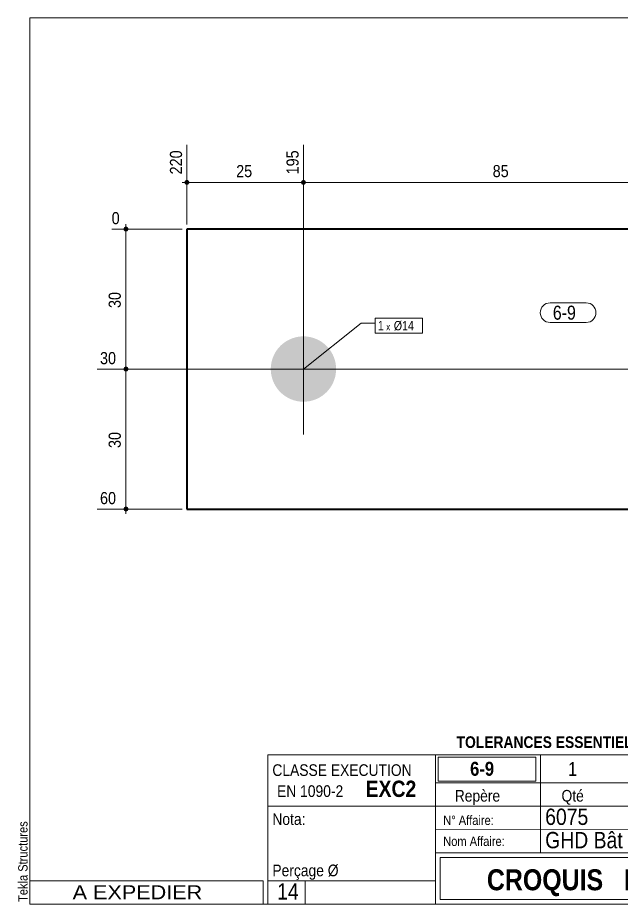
# Model space of a CAD drawing. Header units: millimetres. Extents: x 2 to 287, y 5 to 195.
# Drawn here: x 2.4 to 131.8, y 5 to 195 of the extents above; entities that cross this region are included whole.
import ezdxf

# ---------------------------------------------------------------- set-up
doc = ezdxf.new("R2010")
doc.units = ezdxf.units.MM
for name, color, linetype, lineweight in [('Autre type objet', 1, 'Continuous', 0), ('Boulon', 7, 'Continuous', 0), ('Cotation', 7, 'Continuous', 0), ('Désignation boulon', 3, 'Continuous', 0), ('Feuille dessin', 5, 'Continuous', 0), ('Piece', 2, 'Continuous', 0), ('Repère pièce', 3, 'Continuous', 0)]:
    doc.layers.add(name, color=color, linetype=linetype, lineweight=lineweight)
doc.styles.add('ARIAL', font='ARIAL.TTF')
doc.styles.add('ARIAL_BOLD', font='ARIALBD.TTF')
doc.styles.add('ARIAL_NARROW', font='ARIAL.TTF')
doc.styles.add('COMIC_SANS_MS', font='COMIC.TTF')

# ---------------------------------------------------------------- blocks, each defined once
blk = doc.blocks.new('*A1')
at = {"layer": 'Boulon'}
blk.add_hatch(color=256, dxfattribs=at).paths.add_polyline_path([(63.58, 112.71), (63.49, 112.71), (63.41, 112.71), (63.32, 112.71), (63.24, 112.72), (63.15, 112.72), (63.06, 112.73), (62.98, 112.74), (62.89, 112.75), (62.81, 112.76), (62.72, 112.77), (62.64, 112.78), (62.55, 112.79), (62.47, 112.81), (62.38, 112.82), (62.3, 112.84), (62.22, 112.86), (62.13, 112.88), (62.05, 112.9), (61.96, 112.92), (61.88, 112.94), (61.8, 112.96), (61.72, 112.98), (61.63, 113.01), (61.55, 113.03), (61.47, 113.06), (61.39, 113.09), (61.31, 113.12), (61.23, 113.14), (61.15, 113.18), (61.07, 113.21), (60.99, 113.24), (60.91, 113.27), (60.83, 113.31), (60.75, 113.34), (60.67, 113.38), (60.59, 113.42), (60.52, 113.45), (60.44, 113.49), (60.37, 113.53), (60.29, 113.57), (60.21, 113.62), (60.14, 113.66), (60.07, 113.7), (59.99, 113.75), (59.92, 113.79), (59.85, 113.84), (59.78, 113.89), (59.7, 113.93), (59.63, 113.98), (59.56, 114.03), (59.5, 114.08), (59.43, 114.14), (59.36, 114.19), (59.29, 114.24), (59.22, 114.3), (59.16, 114.35), (59.09, 114.41), (59.03, 114.46), (58.96, 114.52), (58.9, 114.58), (58.84, 114.64), (58.78, 114.7), (58.72, 114.76), (58.66, 114.82), (58.6, 114.88), (58.54, 114.94), (58.48, 115.01), (58.42, 115.07), (58.36, 115.13), (58.31, 115.2), (58.25, 115.27), (58.2, 115.33), (58.15, 115.4), (58.09, 115.47), (58.04, 115.54), (57.99, 115.61), (57.94, 115.68), (57.89, 115.75), (57.85, 115.82), (57.8, 115.89), (57.75, 115.96), (57.71, 116.03), (57.66, 116.11), (57.62, 116.18), (57.57, 116.26), (57.53, 116.33), (57.49, 116.41), (57.45, 116.48), (57.41, 116.56), (57.37, 116.64), (57.34, 116.71), (57.3, 116.79), (57.27, 116.87), (57.23, 116.95), (57.2, 117.03), (57.17, 117.11), (57.13, 117.19), (57.1, 117.27), (57.07, 117.35), (57.05, 117.43), (57.02, 117.51), (56.99, 117.59), (56.97, 117.68), (56.94, 117.76), (56.92, 117.84), (56.9, 117.92), (56.88, 118.01), (56.86, 118.09), (56.84, 118.17), (56.82, 118.26), (56.8, 118.34), (56.78, 118.43), (56.77, 118.51), (56.75, 118.6), (56.74, 118.68), (56.73, 118.77), (56.72, 118.85), (56.71, 118.94), (56.7, 119.02), (56.69, 119.11), (56.69, 119.19), (56.68, 119.28), (56.67, 119.36), (56.67, 119.45), (56.67, 119.54), (56.67, 119.62), (56.67, 119.71), (56.67, 119.79), (56.67, 119.88), (56.67, 119.96), (56.67, 120.05), (56.68, 120.14), (56.69, 120.22), (56.69, 120.31), (56.7, 120.39), (56.71, 120.48), (56.72, 120.56), (56.73, 120.65), (56.74, 120.73), (56.76, 120.82), (56.77, 120.9), (56.78, 120.99), (56.8, 121.07), (56.82, 121.16), (56.84, 121.24), (56.86, 121.32), (56.88, 121.41), (56.9, 121.49), (56.92, 121.57), (56.94, 121.66), (56.97, 121.74), (56.99, 121.82), (57.02, 121.9), (57.05, 121.98), (57.08, 122.07), (57.11, 122.15), (57.14, 122.23), (57.17, 122.31), (57.2, 122.39), (57.23, 122.47), (57.27, 122.54), (57.3, 122.62), (57.34, 122.7), (57.38, 122.78), (57.41, 122.85), (57.45, 122.93), (57.49, 123.01), (57.53, 123.08), (57.58, 123.16), (57.62, 123.23), (57.66, 123.31), (57.71, 123.38), (57.75, 123.45), (57.8, 123.52), (57.85, 123.6), (57.89, 123.67), (57.94, 123.74), (57.99, 123.81), (58.04, 123.88), (58.1, 123.95), (58.15, 124.01), (58.2, 124.08), (58.26, 124.15), (58.31, 124.21), (58.37, 124.28), (58.42, 124.34), (58.48, 124.41), (58.54, 124.47), (58.6, 124.53), (58.66, 124.6), (58.72, 124.66), (58.78, 124.72), (58.84, 124.78), (58.9, 124.84), (58.97, 124.89), (59.03, 124.95), (59.1, 125.01), (59.16, 125.06), (59.23, 125.12), (59.29, 125.17), (59.36, 125.23), (59.43, 125.28), (59.5, 125.33), (59.57, 125.38), (59.64, 125.43), (59.71, 125.48), (59.78, 125.53), (59.85, 125.57), (59.92, 125.62), (60, 125.67), (60.07, 125.71), (60.14, 125.75), (60.22, 125.8), (60.29, 125.84), (60.37, 125.88), (60.44, 125.92), (60.52, 125.96), (60.6, 126), (60.67, 126.03), (60.75, 126.07), (60.83, 126.11), (60.91, 126.14), (60.99, 126.17), (61.07, 126.21), (61.15, 126.24), (61.23, 126.27), (61.31, 126.3), (61.39, 126.33), (61.47, 126.35), (61.55, 126.38), (61.64, 126.4), (61.72, 126.43), (61.8, 126.45), (61.88, 126.48), (61.97, 126.5), (62.05, 126.52), (62.13, 126.54), (62.22, 126.55), (62.3, 126.57), (62.39, 126.59), (62.47, 126.6), (62.56, 126.62), (62.64, 126.63), (62.73, 126.64), (62.81, 126.65), (62.9, 126.66), (62.98, 126.67), (63.07, 126.68), (63.15, 126.69), (63.24, 126.69), (63.32, 126.7), (63.41, 126.7), (63.5, 126.7), (63.58, 126.71), (63.67, 126.71), (63.75, 126.71), (63.84, 126.7), (63.93, 126.7), (64.01, 126.7), (64.1, 126.69), (64.18, 126.69), (64.27, 126.68), (64.35, 126.67), (64.44, 126.66), (64.52, 126.65), (64.61, 126.64), (64.69, 126.63), (64.78, 126.62), (64.86, 126.6), (64.95, 126.59), (65.03, 126.57), (65.12, 126.55), (65.2, 126.54), (65.28, 126.52), (65.37, 126.5), (65.45, 126.47), (65.53, 126.45), (65.62, 126.43), (65.7, 126.4), (65.78, 126.38), (65.86, 126.35), (65.94, 126.32), (66.03, 126.3), (66.11, 126.27), (66.19, 126.24), (66.27, 126.2), (66.35, 126.17), (66.43, 126.14), (66.5, 126.1), (66.58, 126.07), (66.66, 126.03), (66.74, 126), (66.81, 125.96), (66.89, 125.92), (66.97, 125.88), (67.04, 125.84), (67.12, 125.8), (67.19, 125.75), (67.27, 125.71), (67.34, 125.66), (67.41, 125.62), (67.48, 125.57), (67.56, 125.53), (67.63, 125.48), (67.7, 125.43), (67.77, 125.38), (67.84, 125.33), (67.91, 125.28), (67.97, 125.22), (68.04, 125.17), (68.11, 125.12), (68.17, 125.06), (68.24, 125.01), (68.3, 124.95), (68.37, 124.89), (68.43, 124.83), (68.49, 124.77), (68.56, 124.72), (68.62, 124.65), (68.68, 124.59), (68.74, 124.53), (68.8, 124.47), (68.85, 124.41), (68.91, 124.34), (68.97, 124.28), (69.02, 124.21), (69.08, 124.15), (69.13, 124.08), (69.19, 124.01), (69.24, 123.94), (69.29, 123.87), (69.34, 123.81), (69.39, 123.74), (69.44, 123.66), (69.49, 123.59), (69.53, 123.52), (69.58, 123.45), (69.63, 123.38), (69.67, 123.3), (69.71, 123.23), (69.76, 123.15), (69.8, 123.08), (69.84, 123), (69.88, 122.93), (69.92, 122.85), (69.96, 122.77), (69.99, 122.7), (70.03, 122.62), (70.07, 122.54), (70.1, 122.46), (70.13, 122.38), (70.17, 122.3), (70.2, 122.22), (70.23, 122.14), (70.26, 122.06), (70.29, 121.98), (70.31, 121.9), (70.34, 121.82), (70.37, 121.74), (70.39, 121.65), (70.41, 121.57), (70.44, 121.49), (70.46, 121.41), (70.48, 121.32), (70.5, 121.24), (70.51, 121.15), (70.53, 121.07), (70.55, 120.99), (70.56, 120.9), (70.58, 120.82), (70.59, 120.73), (70.6, 120.65), (70.61, 120.56), (70.62, 120.48), (70.63, 120.39), (70.64, 120.31), (70.65, 120.22), (70.65, 120.13), (70.66, 120.05), (70.66, 119.96), (70.66, 119.88), (70.67, 119.79), (70.67, 119.7), (70.67, 119.62), (70.66, 119.53), (70.66, 119.45), (70.66, 119.36), (70.65, 119.28), (70.65, 119.19), (70.64, 119.1), (70.63, 119.02), (70.62, 118.93), (70.61, 118.85), (70.6, 118.76), (70.59, 118.68), (70.58, 118.59), (70.56, 118.51), (70.55, 118.42), (70.53, 118.34), (70.51, 118.25), (70.5, 118.17), (70.48, 118.09), (70.46, 118), (70.43, 117.92), (70.41, 117.84), (70.39, 117.75), (70.36, 117.67), (70.34, 117.59), (70.31, 117.51), (70.29, 117.43), (70.26, 117.35), (70.23, 117.27), (70.2, 117.19), (70.17, 117.11), (70.13, 117.03), (70.1, 116.95), (70.07, 116.87), (70.03, 116.79), (69.99, 116.71), (69.96, 116.63), (69.92, 116.56), (69.88, 116.48), (69.84, 116.4), (69.8, 116.33), (69.76, 116.25), (69.71, 116.18), (69.67, 116.11), (69.62, 116.03), (69.58, 115.96), (69.53, 115.89), (69.49, 115.82), (69.44, 115.74), (69.39, 115.67), (69.34, 115.6), (69.29, 115.53), (69.24, 115.47), (69.18, 115.4), (69.13, 115.33), (69.08, 115.26), (69.02, 115.2), (68.97, 115.13), (68.91, 115.07), (68.85, 115), (68.79, 114.94), (68.74, 114.88), (68.68, 114.82), (68.62, 114.76), (68.55, 114.69), (68.49, 114.64), (68.43, 114.58), (68.37, 114.52), (68.3, 114.46), (68.24, 114.4), (68.17, 114.35), (68.11, 114.29), (68.04, 114.24), (67.97, 114.19), (67.9, 114.13), (67.84, 114.08), (67.77, 114.03), (67.7, 113.98), (67.63, 113.93), (67.55, 113.88), (67.48, 113.84), (67.41, 113.79), (67.34, 113.75), (67.26, 113.7), (67.19, 113.66), (67.12, 113.61), (67.04, 113.57), (66.96, 113.53), (66.89, 113.49), (66.81, 113.45), (66.74, 113.41), (66.66, 113.38), (66.58, 113.34), (66.5, 113.31), (66.42, 113.27), (66.34, 113.24), (66.26, 113.21), (66.18, 113.17), (66.1, 113.14), (66.02, 113.11), (65.94, 113.09), (65.86, 113.06), (65.78, 113.03), (65.7, 113.01), (65.61, 112.98), (65.53, 112.96), (65.45, 112.94), (65.37, 112.92), (65.28, 112.89), (65.2, 112.88), (65.11, 112.86), (65.03, 112.84), (64.95, 112.82), (64.86, 112.81), (64.78, 112.79), (64.69, 112.78), (64.61, 112.77), (64.52, 112.76), (64.44, 112.75), (64.35, 112.74), (64.27, 112.73), (64.18, 112.72), (64.09, 112.72), (64.01, 112.71), (63.92, 112.71), (63.84, 112.71), (63.75, 112.71), (63.66, 112.71)], flags=17)
at = {"layer": 'Boulon', "linetype": 'Continuous', "lineweight": 0}
for p, q in [((63.66, 105.71), (63.67, 133.71)), ((49.67, 119.71), (77.67, 119.7))]:
    blk.add_line(p, q, dxfattribs=at)
blk = doc.blocks.new('*A4')
at = {"layer": 'Piece', "color": 2, "linetype": 'Continuous', "lineweight": 40}
for p, q in [((258.666211, 149.705859), (38.666211, 149.705859)), ((38.666211, 149.705859), (38.666211, 89.705859)), ((258.666211, 89.705859), (258.666211, 149.705859)), ((38.666211, 89.705859), (258.666211, 89.705859))]:
    blk.add_line(p, q, dxfattribs=at)
blk = doc.blocks.new('*A5')
at = {"layer": 'Feuille dessin', "linetype": 'Continuous', "lineweight": 0}
for p, q in [((282, 195), (5, 195)), ((5, 195), (5, 5)), ((282, 5), (282, 195)), ((5, 5), (282, 5))]:
    blk.add_line(p, q, dxfattribs=at)
at = {"layer": 'Feuille dessin', "style": 'ARIAL', "width": 0.85}
blk.add_text('Tekla Structures', height=2, rotation=90, dxfattribs=at).set_placement((4.5, 5.5))
blk = doc.blocks.new('*A6')
at = {"layer": 'Autre type objet', "linetype": 'Continuous', "lineweight": 0}
for p, q in [((56, 37), (92, 37)), ((56, 37), (56, 10)), ((92, 37), (92, 10)), ((56, 26), (92, 26)), ((56, 10), (92, 10)), ((56, 5), (56, 10)), ((64, 5), (64, 10)), ((56, 5), (64, 5))]:
    blk.add_line(p, q, dxfattribs=at)
at = {"layer": 'Autre type objet', "width": 0.85}
for s, height, style, p in [('CLASSE EXECUTION', 2.5, 'ARIAL', (57, 32.5)), ('EN 1090-2', 2.5, 'ARIAL', (58, 28)), ('EXC2', 3.5, 'ARIAL_BOLD', (77, 28)), ('Nota:', 2.5, 'ARIAL', (57, 22)), ('Perçage Ø', 2.5, 'ARIAL', (57, 11)), ('14', 3.5, 'ARIAL_NARROW', (58.014234, 6))]:
    blk.add_text(s, height=height, dxfattribs=dict(at, style=style)).set_placement(p)
blk = doc.blocks.new('*A8')
at = {"layer": 'Autre type objet', "linetype": 'Continuous', "lineweight": 0}
for p, q in [((92, 37), (282, 37)), ((92, 37), (92, 31)), ((92.51953, 36.5), (113.5, 36.5)), ((92.51953, 31.394341), (92.51953, 36.5)), ((113.5, 36.5), (113.5, 31.394341)), ((114.5, 31), (114.5, 37)), ((134.5, 31), (134.5, 37)), ((160, 31), (160, 37)), ((195, 31), (195, 37)), ((212, 31), (212, 37)), ((228, 31), (228, 37)), ((263.5, 31), (263.5, 37)), ((282, 31), (282, 37)), ((92, 31), (282, 31)), ((92, 31), (92, 5)), ((113.5, 31.394341), (92.51953, 31.394341)), ((114.5, 16), (114.5, 31)), ((134.5, 26), (134.5, 31)), ((160, 26), (160, 31)), ((195, 26), (195, 31)), ((212, 26), (212, 31)), ((228, 26), (228, 31)), ((263.5, 26), (263.5, 31)), ((282, 5), (282, 31)), ((92, 26), (282, 26)), ((181, 26), (181, 5)), ((208, 26), (208, 5)), ((241.262466, 5), (241.262466, 26)), ((92, 21), (241.327069, 20.935451)), ((92, 16), (181, 16)), ((181, 16), (241.297815, 16.021151)), ((93, 15), (180, 15)), ((93, 6), (93, 15)), ((180, 15), (180, 6)), ((181, 11), (241.217807, 10.969512)), ((180, 6), (93, 6)), ((92, 5), (282, 5))]:
    blk.add_line(p, q, dxfattribs=at)
at = {"layer": 'Autre type objet', "width": 0.85}
for s, height, style, p in [('TOLERANCES ESSENTIELLES CONFORMES A LA NORME 1090-1', 2.5, 'ARIAL_BOLD', (96.5, 38.5)), ('6-9', 3, 'ARIAL_BOLD', (99.398273, 32.540141)), ('1', 3, 'ARIAL', (120.389893, 32.5)), ('GOUSSET', 2.5, 'ARIAL', (139.346924, 32.5)), ('PL6*60', 2.5, 'ARIAL', (170.537964, 32.5)), ('220', 3, 'ARIAL', (200.165771, 32.5)), ('S235JR', 3, 'ARIAL', (212.880127, 32.5)), ('PEINTURE', 2.5, 'ARIAL', (237.24646, 32.5)), ('0.6', 3, 'ARIAL', (270.222412, 32.5)), ('Repère', 2.5, 'ARIAL', (96.112978, 27)), ('Qté', 2.5, 'ARIAL', (119, 27)), ('Nom', 2.5, 'ARIAL', (142.961426, 27)), ('Profil', 2.5, 'ARIAL', (173.903564, 27)), ('Longueur', 2.5, 'ARIAL', (197, 27)), ('Qualité', 2.5, 'ARIAL', (214.218018, 27)), ('Finition', 2.5, 'ARIAL', (243, 27)), ('Poids U', 2.5, 'ARIAL', (264, 27)), ('(Kg)', 2, 'ARIAL', (276.5, 27)), ('6075', 3.5, 'ARIAL', (115.5, 22)), ('N° Affaire:', 2, 'ARIAL', (93.640566, 22)), ('Indice de révision:', 2, 'ARIAL', (183, 22)), ('CHARPENTES', 3, 'ARIAL_BOLD', (247.5, 18)), ('Nom Affaire:', 2, 'ARIAL', (93.640566, 17.5)), ('GHD Bât N', 3.5, 'ARIAL', (115.5, 17)), ('Date de révision:', 2, 'ARIAL', (183, 17)), ('Date de création:', 2, 'ARIAL', (183, 12)), ('03.04.2017', 2.5, 'ARIAL', (209, 12)), ('SAINT CLAIR', 3, 'ARIAL_BOLD', (248.5, 11.5)), ('CROQUIS   DE  DEBIT', 4.5, 'ARIAL_BOLD', (103, 8)), ('SD', 2.5, 'ARIAL', (209, 7)), ('Dessinateur:', 2, 'ARIAL', (183, 7))]:
    blk.add_text(s, height=height, dxfattribs=dict(at, style=style)).set_placement(p)
blk = doc.blocks.new('*A9')
at = {"layer": 'Autre type objet', "linetype": 'Continuous', "lineweight": 0}
for p, q in [((5, 10), (55, 10)), ((5, 10), (5, 5)), ((55, 10), (55, 5)), ((5, 5), (55, 5))]:
    blk.add_line(p, q, dxfattribs=at)
at = {"layer": 'Autre type objet', "style": 'ARIAL', "width": 1.105}
blk.add_text('A EXPEDIER', height=3, dxfattribs=at).set_placement((14.169647, 6.073465))
blk = doc.blocks.new('*A10')
at = {"layer": 'Cotation'}
for points in [[(25.59, 119.19), (25.56, 119.19), (25.53, 119.19), (25.51, 119.2), (25.48, 119.2), (25.46, 119.21), (25.44, 119.22), (25.41, 119.23), (25.39, 119.24), (25.37, 119.25), (25.34, 119.26), (25.32, 119.27), (25.3, 119.29), (25.28, 119.3), (25.26, 119.32), (25.24, 119.34), (25.23, 119.36), (25.21, 119.38), (25.19, 119.4), (25.18, 119.42), (25.17, 119.44), (25.15, 119.46), (25.14, 119.48), (25.13, 119.51), (25.12, 119.53), (25.11, 119.55), (25.11, 119.58), (25.1, 119.6), (25.1, 119.63), (25.09, 119.65), (25.09, 119.68), (25.09, 119.71), (25.09, 119.73), (25.09, 119.76), (25.1, 119.78), (25.1, 119.81), (25.11, 119.83), (25.11, 119.86), (25.12, 119.88), (25.13, 119.9), (25.14, 119.93), (25.15, 119.95), (25.17, 119.97), (25.18, 119.99), (25.19, 120.02), (25.21, 120.04), (25.23, 120.06), (25.24, 120.07), (25.26, 120.09), (25.28, 120.11), (25.3, 120.12), (25.32, 120.14), (25.34, 120.15), (25.37, 120.16), (25.39, 120.18), (25.41, 120.19), (25.44, 120.2), (25.46, 120.2), (25.48, 120.21), (25.51, 120.22), (25.53, 120.22), (25.56, 120.22), (25.59, 120.23), (25.61, 120.23), (25.64, 120.23), (25.66, 120.22), (25.69, 120.22), (25.71, 120.22), (25.74, 120.21), (25.76, 120.2), (25.79, 120.2), (25.81, 120.19), (25.83, 120.18), (25.86, 120.16), (25.88, 120.15), (25.9, 120.14), (25.92, 120.12), (25.94, 120.11), (25.96, 120.09), (25.98, 120.07), (26, 120.06), (26.01, 120.04), (26.03, 120.02), (26.04, 119.99), (26.06, 119.97), (26.07, 119.95), (26.08, 119.93), (26.09, 119.9), (26.1, 119.88), (26.11, 119.86), (26.12, 119.83), (26.12, 119.81), (26.13, 119.78), (26.13, 119.76), (26.13, 119.73), (26.13, 119.71), (26.13, 119.68), (26.13, 119.65), (26.13, 119.63), (26.12, 119.6), (26.12, 119.58), (26.11, 119.55), (26.1, 119.53), (26.09, 119.51), (26.08, 119.48), (26.07, 119.46), (26.06, 119.44), (26.04, 119.42), (26.03, 119.4), (26.01, 119.38), (26, 119.36), (25.98, 119.34), (25.96, 119.32), (25.94, 119.3), (25.92, 119.29), (25.9, 119.27), (25.88, 119.26), (25.86, 119.25), (25.83, 119.24), (25.81, 119.23), (25.79, 119.22), (25.76, 119.21), (25.74, 119.2), (25.71, 119.2), (25.69, 119.19), (25.66, 119.19), (25.64, 119.19), (25.61, 119.19)], [(25.59, 89.19), (25.56, 89.19), (25.53, 89.19), (25.51, 89.2), (25.48, 89.2), (25.46, 89.21), (25.44, 89.22), (25.41, 89.23), (25.39, 89.24), (25.37, 89.25), (25.34, 89.26), (25.32, 89.27), (25.3, 89.29), (25.28, 89.3), (25.26, 89.32), (25.24, 89.34), (25.23, 89.36), (25.21, 89.38), (25.19, 89.4), (25.18, 89.42), (25.17, 89.44), (25.15, 89.46), (25.14, 89.48), (25.13, 89.51), (25.12, 89.53), (25.11, 89.55), (25.11, 89.58), (25.1, 89.6), (25.1, 89.63), (25.09, 89.65), (25.09, 89.68), (25.09, 89.71), (25.09, 89.73), (25.09, 89.76), (25.1, 89.78), (25.1, 89.81), (25.11, 89.83), (25.11, 89.86), (25.12, 89.88), (25.13, 89.9), (25.14, 89.93), (25.15, 89.95), (25.17, 89.97), (25.18, 89.99), (25.19, 90.02), (25.21, 90.04), (25.23, 90.06), (25.24, 90.07), (25.26, 90.09), (25.28, 90.11), (25.3, 90.12), (25.32, 90.14), (25.34, 90.15), (25.37, 90.16), (25.39, 90.18), (25.41, 90.19), (25.44, 90.2), (25.46, 90.2), (25.48, 90.21), (25.51, 90.22), (25.53, 90.22), (25.56, 90.22), (25.59, 90.23), (25.61, 90.23), (25.64, 90.23), (25.66, 90.22), (25.69, 90.22), (25.71, 90.22), (25.74, 90.21), (25.76, 90.2), (25.79, 90.2), (25.81, 90.19), (25.83, 90.18), (25.86, 90.16), (25.88, 90.15), (25.9, 90.14), (25.92, 90.12), (25.94, 90.11), (25.96, 90.09), (25.98, 90.07), (26, 90.06), (26.01, 90.04), (26.03, 90.02), (26.04, 89.99), (26.06, 89.97), (26.07, 89.95), (26.08, 89.93), (26.09, 89.9), (26.1, 89.88), (26.11, 89.86), (26.12, 89.83), (26.12, 89.81), (26.13, 89.78), (26.13, 89.76), (26.13, 89.73), (26.13, 89.71), (26.13, 89.68), (26.13, 89.65), (26.13, 89.63), (26.12, 89.6), (26.12, 89.58), (26.11, 89.55), (26.1, 89.53), (26.09, 89.51), (26.08, 89.48), (26.07, 89.46), (26.06, 89.44), (26.04, 89.42), (26.03, 89.4), (26.01, 89.38), (26, 89.36), (25.98, 89.34), (25.96, 89.32), (25.94, 89.3), (25.92, 89.29), (25.9, 89.27), (25.88, 89.26), (25.86, 89.25), (25.83, 89.24), (25.81, 89.23), (25.79, 89.22), (25.76, 89.21), (25.74, 89.2), (25.71, 89.2), (25.69, 89.19), (25.66, 89.19), (25.64, 89.19), (25.61, 89.19)]]:
    blk.add_hatch(color=256, dxfattribs=at).paths.add_polyline_path(points, flags=17)
at = {"layer": 'Cotation', "linetype": 'Continuous', "lineweight": 0}
for p, q in [((232.67, 119.71), (19.46, 119.71)), ((24.57, 119.71), (26.65, 119.71)), ((25.61, 120.75), (25.61, 118.67)), ((25.61, 119.71), (25.61, 120.75)), ((25.61, 89.71), (25.61, 119.71)), ((37.67, 89.71), (19.46, 89.71)), ((24.57, 89.71), (26.65, 89.71)), ((25.61, 90.75), (25.61, 88.67)), ((25.61, 89.71), (25.61, 88.67))]:
    blk.add_line(p, q, dxfattribs=at)
at = {"layer": 'Cotation'}
for p in [(25.61, 119.71), (25.61, 89.71)]:
    blk.add_point(p, dxfattribs=at)
at = {"layer": 'Cotation', "style": 'ARIAL', "width": 0.85}
for s, p in [('30', (20.04, 120.75)), ('60', (20.04, 90.75))]:
    blk.add_text(s, height=2.6, dxfattribs=at).set_placement(p)
blk.add_text('30', height=2.6, rotation=90.0002, dxfattribs=at).set_placement((24.49, 102.78))
blk = doc.blocks.new('*A11')
at = {"layer": 'Cotation'}
for points in [[(25.59, 149.19), (25.56, 149.19), (25.53, 149.19), (25.51, 149.2), (25.48, 149.2), (25.46, 149.21), (25.44, 149.22), (25.41, 149.23), (25.39, 149.24), (25.37, 149.25), (25.34, 149.26), (25.32, 149.27), (25.3, 149.29), (25.28, 149.3), (25.26, 149.32), (25.24, 149.34), (25.23, 149.36), (25.21, 149.38), (25.19, 149.4), (25.18, 149.42), (25.17, 149.44), (25.15, 149.46), (25.14, 149.48), (25.13, 149.51), (25.12, 149.53), (25.11, 149.55), (25.11, 149.58), (25.1, 149.6), (25.1, 149.63), (25.09, 149.65), (25.09, 149.68), (25.09, 149.71), (25.09, 149.73), (25.09, 149.76), (25.1, 149.78), (25.1, 149.81), (25.11, 149.83), (25.11, 149.86), (25.12, 149.88), (25.13, 149.9), (25.14, 149.93), (25.15, 149.95), (25.17, 149.97), (25.18, 149.99), (25.19, 150.02), (25.21, 150.04), (25.23, 150.06), (25.24, 150.07), (25.26, 150.09), (25.28, 150.11), (25.3, 150.12), (25.32, 150.14), (25.34, 150.15), (25.37, 150.16), (25.39, 150.18), (25.41, 150.19), (25.44, 150.2), (25.46, 150.2), (25.48, 150.21), (25.51, 150.22), (25.53, 150.22), (25.56, 150.22), (25.59, 150.23), (25.61, 150.23), (25.64, 150.23), (25.66, 150.22), (25.69, 150.22), (25.71, 150.22), (25.74, 150.21), (25.76, 150.2), (25.79, 150.2), (25.81, 150.19), (25.83, 150.18), (25.86, 150.16), (25.88, 150.15), (25.9, 150.14), (25.92, 150.12), (25.94, 150.11), (25.96, 150.09), (25.98, 150.07), (26, 150.06), (26.01, 150.04), (26.03, 150.02), (26.04, 149.99), (26.06, 149.97), (26.07, 149.95), (26.08, 149.93), (26.09, 149.9), (26.1, 149.88), (26.11, 149.86), (26.12, 149.83), (26.12, 149.81), (26.13, 149.78), (26.13, 149.76), (26.13, 149.73), (26.13, 149.71), (26.13, 149.68), (26.13, 149.65), (26.13, 149.63), (26.12, 149.6), (26.12, 149.58), (26.11, 149.55), (26.1, 149.53), (26.09, 149.51), (26.08, 149.48), (26.07, 149.46), (26.06, 149.44), (26.04, 149.42), (26.03, 149.4), (26.01, 149.38), (26, 149.36), (25.98, 149.34), (25.96, 149.32), (25.94, 149.3), (25.92, 149.29), (25.9, 149.27), (25.88, 149.26), (25.86, 149.25), (25.83, 149.24), (25.81, 149.23), (25.79, 149.22), (25.76, 149.21), (25.74, 149.2), (25.71, 149.2), (25.69, 149.19), (25.66, 149.19), (25.64, 149.19), (25.61, 149.19)], [(25.59, 119.19), (25.56, 119.19), (25.53, 119.19), (25.51, 119.2), (25.48, 119.2), (25.46, 119.21), (25.44, 119.22), (25.41, 119.23), (25.39, 119.24), (25.37, 119.25), (25.34, 119.26), (25.32, 119.27), (25.3, 119.29), (25.28, 119.3), (25.26, 119.32), (25.24, 119.34), (25.23, 119.36), (25.21, 119.38), (25.19, 119.4), (25.18, 119.42), (25.17, 119.44), (25.15, 119.46), (25.14, 119.48), (25.13, 119.51), (25.12, 119.53), (25.11, 119.55), (25.11, 119.58), (25.1, 119.6), (25.1, 119.63), (25.09, 119.65), (25.09, 119.68), (25.09, 119.71), (25.09, 119.73), (25.09, 119.76), (25.1, 119.78), (25.1, 119.81), (25.11, 119.83), (25.11, 119.86), (25.12, 119.88), (25.13, 119.9), (25.14, 119.93), (25.15, 119.95), (25.17, 119.97), (25.18, 119.99), (25.19, 120.02), (25.21, 120.04), (25.23, 120.06), (25.24, 120.07), (25.26, 120.09), (25.28, 120.11), (25.3, 120.12), (25.32, 120.14), (25.34, 120.15), (25.37, 120.16), (25.39, 120.18), (25.41, 120.19), (25.44, 120.2), (25.46, 120.2), (25.48, 120.21), (25.51, 120.22), (25.53, 120.22), (25.56, 120.22), (25.59, 120.23), (25.61, 120.23), (25.64, 120.23), (25.66, 120.22), (25.69, 120.22), (25.71, 120.22), (25.74, 120.21), (25.76, 120.2), (25.79, 120.2), (25.81, 120.19), (25.83, 120.18), (25.86, 120.16), (25.88, 120.15), (25.9, 120.14), (25.92, 120.12), (25.94, 120.11), (25.96, 120.09), (25.98, 120.07), (26, 120.06), (26.01, 120.04), (26.03, 120.02), (26.04, 119.99), (26.06, 119.97), (26.07, 119.95), (26.08, 119.93), (26.09, 119.9), (26.1, 119.88), (26.11, 119.86), (26.12, 119.83), (26.12, 119.81), (26.13, 119.78), (26.13, 119.76), (26.13, 119.73), (26.13, 119.71), (26.13, 119.68), (26.13, 119.65), (26.13, 119.63), (26.12, 119.6), (26.12, 119.58), (26.11, 119.55), (26.1, 119.53), (26.09, 119.51), (26.08, 119.48), (26.07, 119.46), (26.06, 119.44), (26.04, 119.42), (26.03, 119.4), (26.01, 119.38), (26, 119.36), (25.98, 119.34), (25.96, 119.32), (25.94, 119.3), (25.92, 119.29), (25.9, 119.27), (25.88, 119.26), (25.86, 119.25), (25.83, 119.24), (25.81, 119.23), (25.79, 119.22), (25.76, 119.21), (25.74, 119.2), (25.71, 119.2), (25.69, 119.19), (25.66, 119.19), (25.64, 119.19), (25.61, 119.19)]]:
    blk.add_hatch(color=256, dxfattribs=at).paths.add_polyline_path(points, flags=17)
at = {"layer": 'Cotation', "linetype": 'Continuous', "lineweight": 0}
for p, q in [((25.61, 150.75), (25.61, 148.67)), ((25.61, 149.71), (25.61, 150.75)), ((37.67, 149.71), (22.54, 149.71)), ((24.57, 149.71), (26.65, 149.71)), ((25.61, 119.71), (25.61, 149.71)), ((232.67, 119.71), (19.46, 119.71)), ((24.57, 119.71), (26.65, 119.71)), ((25.61, 120.75), (25.61, 118.67)), ((25.61, 119.71), (25.61, 118.67))]:
    blk.add_line(p, q, dxfattribs=at)
at = {"layer": 'Cotation'}
for p in [(25.61, 149.71), (25.61, 119.71)]:
    blk.add_point(p, dxfattribs=at)
at = {"layer": 'Cotation', "style": 'ARIAL', "width": 0.85}
blk.add_text('0', height=2.6, dxfattribs=at).set_placement((22.54, 150.75))
blk.add_text('30', height=2.6, rotation=90.0002, dxfattribs=at).set_placement((24.49, 132.78))
blk = doc.blocks.new('*A12')
at = {"layer": 'Cotation'}
for points in [[(38.64, 159.19), (38.62, 159.19), (38.59, 159.19), (38.56, 159.2), (38.54, 159.2), (38.52, 159.21), (38.49, 159.22), (38.47, 159.23), (38.44, 159.24), (38.42, 159.25), (38.4, 159.26), (38.38, 159.27), (38.36, 159.29), (38.34, 159.3), (38.32, 159.32), (38.3, 159.34), (38.28, 159.36), (38.26, 159.38), (38.25, 159.4), (38.23, 159.42), (38.22, 159.44), (38.21, 159.46), (38.2, 159.48), (38.19, 159.51), (38.18, 159.53), (38.17, 159.55), (38.16, 159.58), (38.16, 159.6), (38.15, 159.63), (38.15, 159.65), (38.15, 159.68), (38.15, 159.71), (38.15, 159.73), (38.15, 159.76), (38.15, 159.78), (38.16, 159.81), (38.16, 159.83), (38.17, 159.86), (38.18, 159.88), (38.19, 159.9), (38.2, 159.93), (38.21, 159.95), (38.22, 159.97), (38.23, 159.99), (38.25, 160.02), (38.26, 160.04), (38.28, 160.06), (38.3, 160.07), (38.32, 160.09), (38.34, 160.11), (38.36, 160.12), (38.38, 160.14), (38.4, 160.15), (38.42, 160.16), (38.44, 160.18), (38.47, 160.19), (38.49, 160.2), (38.52, 160.2), (38.54, 160.21), (38.56, 160.22), (38.59, 160.22), (38.62, 160.22), (38.64, 160.23), (38.67, 160.23), (38.69, 160.23), (38.72, 160.22), (38.74, 160.22), (38.77, 160.22), (38.79, 160.21), (38.82, 160.2), (38.84, 160.2), (38.87, 160.19), (38.89, 160.18), (38.91, 160.16), (38.93, 160.15), (38.96, 160.14), (38.98, 160.12), (39, 160.11), (39.02, 160.09), (39.03, 160.07), (39.05, 160.06), (39.07, 160.04), (39.08, 160.02), (39.1, 159.99), (39.11, 159.97), (39.12, 159.95), (39.14, 159.93), (39.15, 159.9), (39.16, 159.88), (39.16, 159.86), (39.17, 159.83), (39.18, 159.81), (39.18, 159.78), (39.18, 159.76), (39.19, 159.73), (39.19, 159.71), (39.19, 159.68), (39.18, 159.65), (39.18, 159.63), (39.18, 159.6), (39.17, 159.58), (39.16, 159.55), (39.16, 159.53), (39.15, 159.51), (39.14, 159.48), (39.12, 159.46), (39.11, 159.44), (39.1, 159.42), (39.08, 159.4), (39.07, 159.38), (39.05, 159.36), (39.03, 159.34), (39.02, 159.32), (39, 159.3), (38.98, 159.29), (38.96, 159.27), (38.93, 159.26), (38.91, 159.25), (38.89, 159.24), (38.87, 159.23), (38.84, 159.22), (38.82, 159.21), (38.79, 159.2), (38.77, 159.2), (38.74, 159.19), (38.72, 159.19), (38.69, 159.19), (38.67, 159.19)], [(63.64, 159.19), (63.62, 159.19), (63.59, 159.19), (63.56, 159.2), (63.54, 159.2), (63.52, 159.21), (63.49, 159.22), (63.47, 159.23), (63.44, 159.24), (63.42, 159.25), (63.4, 159.26), (63.38, 159.27), (63.36, 159.29), (63.34, 159.3), (63.32, 159.32), (63.3, 159.34), (63.28, 159.36), (63.26, 159.38), (63.25, 159.4), (63.23, 159.42), (63.22, 159.44), (63.21, 159.46), (63.2, 159.48), (63.19, 159.51), (63.18, 159.53), (63.17, 159.55), (63.16, 159.58), (63.16, 159.6), (63.15, 159.63), (63.15, 159.65), (63.15, 159.68), (63.15, 159.71), (63.15, 159.73), (63.15, 159.76), (63.15, 159.78), (63.16, 159.81), (63.16, 159.83), (63.17, 159.86), (63.18, 159.88), (63.19, 159.9), (63.2, 159.93), (63.21, 159.95), (63.22, 159.97), (63.23, 159.99), (63.25, 160.02), (63.26, 160.04), (63.28, 160.06), (63.3, 160.07), (63.32, 160.09), (63.34, 160.11), (63.36, 160.12), (63.38, 160.14), (63.4, 160.15), (63.42, 160.16), (63.44, 160.18), (63.47, 160.19), (63.49, 160.2), (63.52, 160.2), (63.54, 160.21), (63.56, 160.22), (63.59, 160.22), (63.62, 160.22), (63.64, 160.23), (63.67, 160.23), (63.69, 160.23), (63.72, 160.22), (63.74, 160.22), (63.77, 160.22), (63.79, 160.21), (63.82, 160.2), (63.84, 160.2), (63.87, 160.19), (63.89, 160.18), (63.91, 160.16), (63.93, 160.15), (63.96, 160.14), (63.98, 160.12), (64, 160.11), (64.02, 160.09), (64.03, 160.07), (64.05, 160.06), (64.07, 160.04), (64.08, 160.02), (64.1, 159.99), (64.11, 159.97), (64.12, 159.95), (64.14, 159.93), (64.15, 159.9), (64.16, 159.88), (64.16, 159.86), (64.17, 159.83), (64.18, 159.81), (64.18, 159.78), (64.18, 159.76), (64.19, 159.73), (64.19, 159.71), (64.19, 159.68), (64.18, 159.65), (64.18, 159.63), (64.18, 159.6), (64.17, 159.58), (64.16, 159.55), (64.16, 159.53), (64.15, 159.51), (64.14, 159.48), (64.12, 159.46), (64.11, 159.44), (64.1, 159.42), (64.08, 159.4), (64.07, 159.38), (64.05, 159.36), (64.03, 159.34), (64.02, 159.32), (64, 159.3), (63.98, 159.29), (63.96, 159.27), (63.93, 159.26), (63.91, 159.25), (63.89, 159.24), (63.87, 159.23), (63.84, 159.22), (63.82, 159.21), (63.79, 159.2), (63.77, 159.2), (63.74, 159.19), (63.72, 159.19), (63.69, 159.19), (63.67, 159.19)]]:
    blk.add_hatch(color=256, dxfattribs=at).paths.add_polyline_path(points, flags=17)
at = {"layer": 'Cotation', "linetype": 'Continuous', "lineweight": 0}
for p, q in [((38.67, 150.71), (38.67, 167.79)), ((63.67, 120.71), (63.67, 167.79)), ((39.71, 159.71), (37.63, 159.71)), ((38.67, 159.71), (37.63, 159.71)), ((38.67, 160.75), (38.67, 158.67)), ((38.67, 159.71), (63.67, 159.71)), ((64.71, 159.71), (62.63, 159.71)), ((63.67, 160.75), (63.67, 158.67)), ((63.67, 159.71), (64.71, 159.71))]:
    blk.add_line(p, q, dxfattribs=at)
at = {"layer": 'Cotation'}
for p in [(38.67, 159.71), (63.67, 159.71)]:
    blk.add_point(p, dxfattribs=at)
at = {"layer": 'Cotation', "style": 'ARIAL', "width": 0.85}
for s, p in [('220', (37.63, 161.42)), ('195', (62.63, 161.42))]:
    blk.add_text(s, height=2.6, rotation=90.0002, dxfattribs=at).set_placement(p)
blk.add_text('25', height=2.6, dxfattribs=at).set_placement((49.24, 160.83))
blk = doc.blocks.new('*A13')
at = {"layer": 'Cotation'}
for points in [[(63.64, 159.19), (63.62, 159.19), (63.59, 159.19), (63.56, 159.2), (63.54, 159.2), (63.52, 159.21), (63.49, 159.22), (63.47, 159.23), (63.44, 159.24), (63.42, 159.25), (63.4, 159.26), (63.38, 159.27), (63.36, 159.29), (63.34, 159.3), (63.32, 159.32), (63.3, 159.34), (63.28, 159.36), (63.26, 159.38), (63.25, 159.4), (63.23, 159.42), (63.22, 159.44), (63.21, 159.46), (63.2, 159.48), (63.19, 159.51), (63.18, 159.53), (63.17, 159.55), (63.16, 159.58), (63.16, 159.6), (63.15, 159.63), (63.15, 159.65), (63.15, 159.68), (63.15, 159.71), (63.15, 159.73), (63.15, 159.76), (63.15, 159.78), (63.16, 159.81), (63.16, 159.83), (63.17, 159.86), (63.18, 159.88), (63.19, 159.9), (63.2, 159.93), (63.21, 159.95), (63.22, 159.97), (63.23, 159.99), (63.25, 160.02), (63.26, 160.04), (63.28, 160.06), (63.3, 160.07), (63.32, 160.09), (63.34, 160.11), (63.36, 160.12), (63.38, 160.14), (63.4, 160.15), (63.42, 160.16), (63.44, 160.18), (63.47, 160.19), (63.49, 160.2), (63.52, 160.2), (63.54, 160.21), (63.56, 160.22), (63.59, 160.22), (63.62, 160.22), (63.64, 160.23), (63.67, 160.23), (63.69, 160.23), (63.72, 160.22), (63.74, 160.22), (63.77, 160.22), (63.79, 160.21), (63.82, 160.2), (63.84, 160.2), (63.87, 160.19), (63.89, 160.18), (63.91, 160.16), (63.93, 160.15), (63.96, 160.14), (63.98, 160.12), (64, 160.11), (64.02, 160.09), (64.03, 160.07), (64.05, 160.06), (64.07, 160.04), (64.08, 160.02), (64.1, 159.99), (64.11, 159.97), (64.12, 159.95), (64.14, 159.93), (64.15, 159.9), (64.16, 159.88), (64.16, 159.86), (64.17, 159.83), (64.18, 159.81), (64.18, 159.78), (64.18, 159.76), (64.19, 159.73), (64.19, 159.71), (64.19, 159.68), (64.18, 159.65), (64.18, 159.63), (64.18, 159.6), (64.17, 159.58), (64.16, 159.55), (64.16, 159.53), (64.15, 159.51), (64.14, 159.48), (64.12, 159.46), (64.11, 159.44), (64.1, 159.42), (64.08, 159.4), (64.07, 159.38), (64.05, 159.36), (64.03, 159.34), (64.02, 159.32), (64, 159.3), (63.98, 159.29), (63.96, 159.27), (63.93, 159.26), (63.91, 159.25), (63.89, 159.24), (63.87, 159.23), (63.84, 159.22), (63.82, 159.21), (63.79, 159.2), (63.77, 159.2), (63.74, 159.19), (63.72, 159.19), (63.69, 159.19), (63.67, 159.19)], [(148.64, 159.19), (148.61, 159.19), (148.59, 159.19), (148.56, 159.2), (148.54, 159.2), (148.51, 159.21), (148.49, 159.22), (148.47, 159.23), (148.44, 159.24), (148.42, 159.25), (148.4, 159.26), (148.38, 159.27), (148.36, 159.29), (148.34, 159.3), (148.32, 159.32), (148.3, 159.34), (148.28, 159.36), (148.26, 159.38), (148.25, 159.4), (148.23, 159.42), (148.22, 159.44), (148.21, 159.46), (148.2, 159.48), (148.19, 159.51), (148.18, 159.53), (148.17, 159.55), (148.16, 159.58), (148.16, 159.6), (148.15, 159.63), (148.15, 159.65), (148.15, 159.68), (148.15, 159.71), (148.15, 159.73), (148.15, 159.76), (148.15, 159.78), (148.16, 159.81), (148.16, 159.83), (148.17, 159.86), (148.18, 159.88), (148.19, 159.9), (148.2, 159.93), (148.21, 159.95), (148.22, 159.97), (148.23, 159.99), (148.25, 160.02), (148.26, 160.04), (148.28, 160.06), (148.3, 160.07), (148.32, 160.09), (148.34, 160.11), (148.36, 160.12), (148.38, 160.14), (148.4, 160.15), (148.42, 160.16), (148.44, 160.18), (148.47, 160.19), (148.49, 160.2), (148.51, 160.2), (148.54, 160.21), (148.56, 160.22), (148.59, 160.22), (148.61, 160.22), (148.64, 160.23), (148.67, 160.23), (148.69, 160.23), (148.72, 160.22), (148.74, 160.22), (148.77, 160.22), (148.79, 160.21), (148.82, 160.2), (148.84, 160.2), (148.86, 160.19), (148.89, 160.18), (148.91, 160.16), (148.93, 160.15), (148.95, 160.14), (148.98, 160.12), (149, 160.11), (149.01, 160.09), (149.03, 160.07), (149.05, 160.06), (149.07, 160.04), (149.08, 160.02), (149.1, 159.99), (149.11, 159.97), (149.12, 159.95), (149.14, 159.93), (149.15, 159.9), (149.16, 159.88), (149.16, 159.86), (149.17, 159.83), (149.18, 159.81), (149.18, 159.78), (149.18, 159.76), (149.18, 159.73), (149.19, 159.71), (149.18, 159.68), (149.18, 159.65), (149.18, 159.63), (149.18, 159.6), (149.17, 159.58), (149.16, 159.55), (149.16, 159.53), (149.15, 159.51), (149.14, 159.48), (149.12, 159.46), (149.11, 159.44), (149.1, 159.42), (149.08, 159.4), (149.07, 159.38), (149.05, 159.36), (149.03, 159.34), (149.01, 159.32), (149, 159.3), (148.98, 159.29), (148.95, 159.27), (148.93, 159.26), (148.91, 159.25), (148.89, 159.24), (148.86, 159.23), (148.84, 159.22), (148.82, 159.21), (148.79, 159.2), (148.77, 159.2), (148.74, 159.19), (148.72, 159.19), (148.69, 159.19), (148.67, 159.19)]]:
    blk.add_hatch(color=256, dxfattribs=at).paths.add_polyline_path(points, flags=17)
at = {"layer": 'Cotation', "linetype": 'Continuous', "lineweight": 0}
for p, q in [((63.67, 120.71), (63.67, 167.79)), ((148.67, 120.71), (148.67, 167.79)), ((64.71, 159.71), (62.63, 159.71)), ((63.67, 159.71), (62.63, 159.71)), ((63.67, 160.75), (63.67, 158.67)), ((63.67, 159.71), (148.67, 159.71)), ((149.71, 159.71), (147.63, 159.71)), ((148.67, 160.75), (148.67, 158.67)), ((148.67, 159.71), (149.71, 159.71))]:
    blk.add_line(p, q, dxfattribs=at)
at = {"layer": 'Cotation'}
for p in [(63.67, 159.71), (148.67, 159.71)]:
    blk.add_point(p, dxfattribs=at)
at = {"layer": 'Cotation', "style": 'ARIAL', "width": 0.85}
blk.add_text('110', height=2.6, rotation=90.0002, dxfattribs=at).set_placement((147.63, 161.42))
blk.add_text('85', height=2.6, dxfattribs=at).set_placement((104.24, 160.83))
blk = doc.blocks.new('*A16')
at = {"layer": 'Désignation boulon', "linetype": 'Continuous', "lineweight": 0}
for p, q in [((63.666211, 119.705859), (76.016331, 129.535769)), ((76.016331, 129.535769), (79.016331, 129.535769)), ((79.016331, 130.602435), (89.204222, 130.602435)), ((79.016331, 127.402435), (79.016331, 130.602435)), ((89.204222, 127.402435), (89.204222, 130.602435)), ((79.016331, 127.402435), (89.204222, 127.402435))]:
    blk.add_line(p, q, dxfattribs=at)
at = {"layer": 'Désignation boulon', "style": 'COMIC_SANS_MS', "width": 0.85}
for s, height, p in [('1', 2, (79.616331, 128.002435)), ('Ø14', 2, (83.04719, 128.002435)), ('x', 1.5, (81.416526, 128.002435))]:
    blk.add_text(s, height=height, dxfattribs=at).set_placement(p)
blk = doc.blocks.new('*A19')
at = {"layer": 'Repère pièce', "linetype": 'Continuous', "lineweight": 0}
for p, q in [((116.546352, 133.887883), (124.295668, 133.887883)), ((124.295668, 129.687883), (116.546352, 129.687883))]:
    blk.add_line(p, q, dxfattribs=at)
for centre, start, end in [((116.546352, 131.787883), 90, 270), ((124.295668, 131.787883), 270, 90)]:
    blk.add_arc(centre, 2.1, start, end, dxfattribs=at)
at = {"layer": 'Repère pièce', "style": 'COMIC_SANS_MS', "width": 0.85}
blk.add_text('6-9', height=3, dxfattribs=at).set_placement((117.146352, 130.287883))

msp = doc.modelspace()

# ---------------------------------------------------------------- block references
at = {"lineweight": 0}
for name in ['*A5', '*A12', '*A13', '*A11', '*A4', '*A1', '*A19', '*A16', '*A10', '*A8', '*A6', '*A9']:
    msp.add_blockref(name, (0, 0), dxfattribs=at)

doc.saveas('drawing.dxf')
